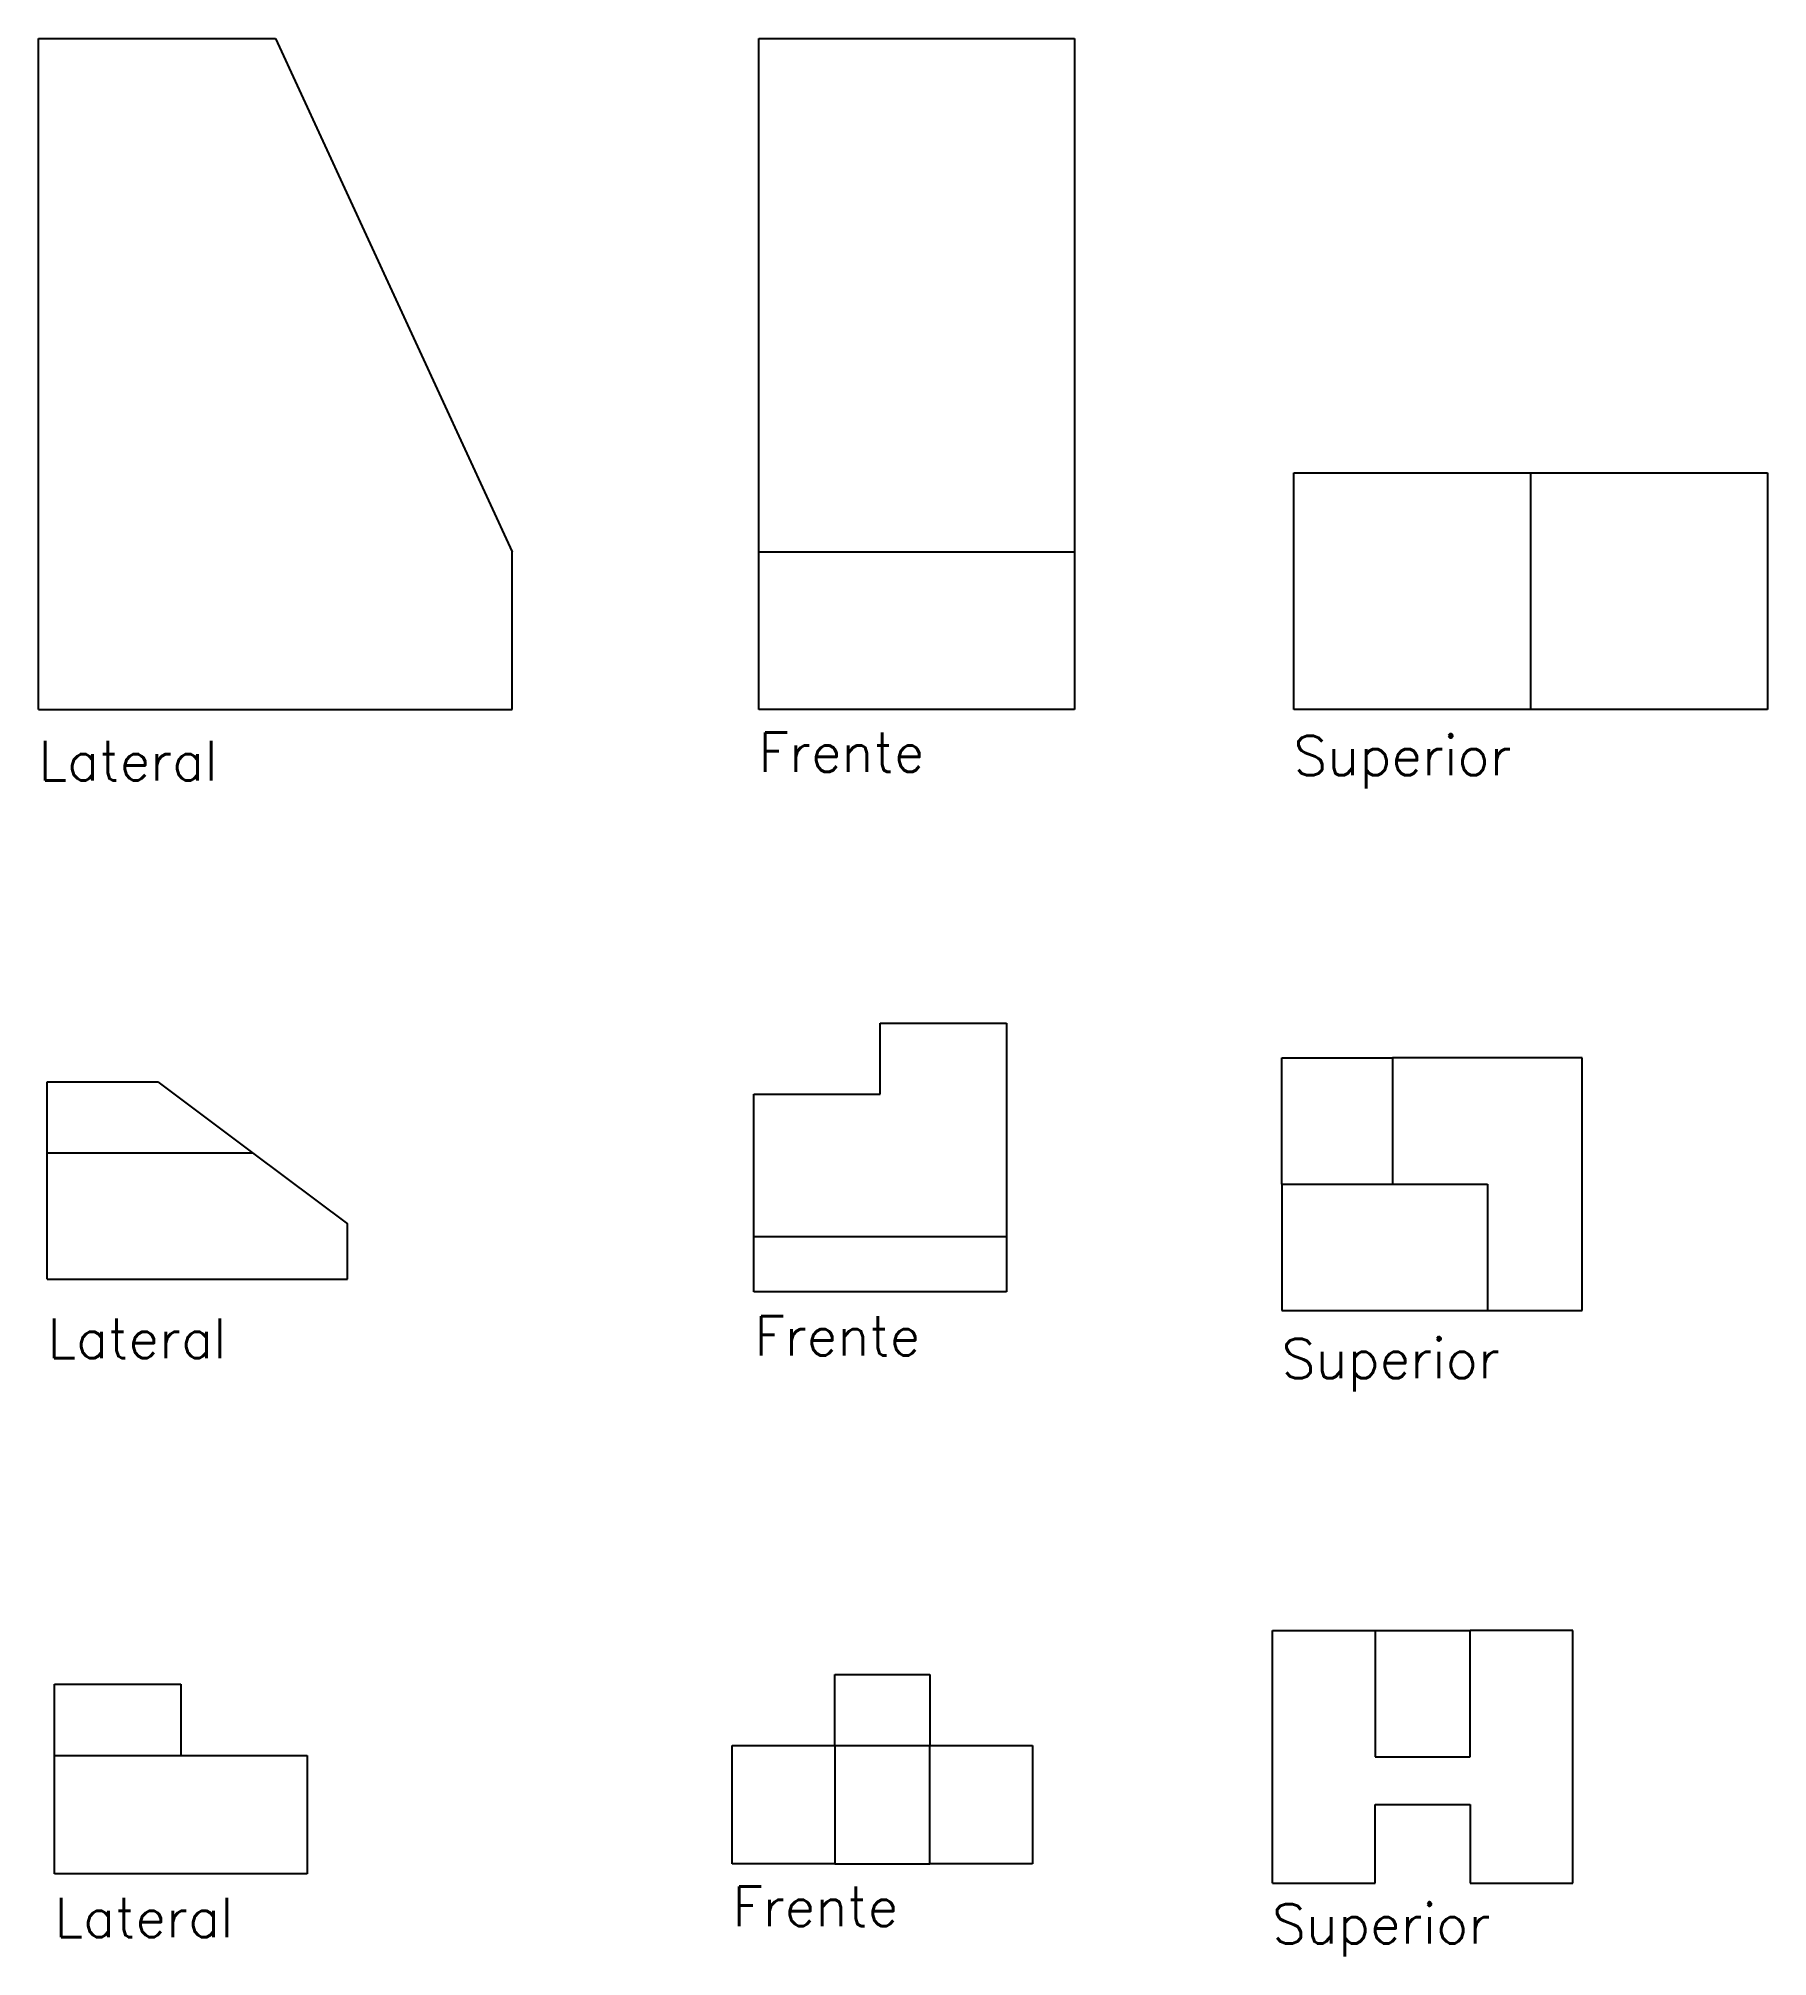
# Model space of a CAD drawing. Extents: x 1.3 to 3.49, y 2.33 to 4.76.
import ezdxf

# ---------------------------------------------------------------- set-up
doc = ezdxf.new("R2010")
doc.units = 0
doc.header["$LTSCALE"] = 0.01
for name, color, linetype in [('02', 2, 'CONTINUOUS'), ('A-PARED', 4, 'CONTINUOUS'), ('A-PARED-VISTA', 2, 'CONTINUOUS')]:
    doc.layers.add(name, color=color, linetype=linetype)
doc.styles.add('ARCAD1', font='romans.shx')

msp = doc.modelspace()

# ---------------------------------------------------------------- linework, layer by layer
at = {"layer": 'A-PARED'}
for p, q in [((1.3041, 3.907), (1.3041, 4.757)), ((1.3041, 4.757), (1.6041, 4.757)), ((1.6041, 4.757), (1.9041, 4.107)), ((2.8933, 3.907), (2.8933, 4.207)), ((2.8933, 4.207), (3.1933, 4.207)), ((3.1933, 4.207), (3.1933, 3.907)), ((1.9041, 3.907), (1.9041, 4.107)), ((2.216, 3.907), (2.216, 4.107)), ((2.216, 4.107), (2.616, 4.107)), ((2.616, 4.107), (2.616, 3.907)), ((1.3041, 3.907), (1.9041, 3.907)), ((2.616, 3.907), (2.216, 3.907)), ((3.1933, 3.907), (2.8933, 3.907)), ((2.8785, 3.306), (2.8785, 3.466)), ((2.8785, 3.466), (3.0185, 3.466)), ((3.0185, 3.466), (3.0185, 3.306)), ((1.3153, 3.1858), (1.3153, 3.3458)), ((1.3153, 3.3458), (1.5753, 3.3458)), ((1.5753, 3.3458), (1.6953, 3.2558)), ((2.8785, 3.306), (3.0185, 3.306)), ((1.6953, 3.1858), (1.6953, 3.2558)), ((2.2098, 3.1699), (2.2098, 3.2399)), ((2.2098, 3.2399), (2.5298, 3.2399)), ((2.5298, 3.2399), (2.5298, 3.1699)), ((1.3153, 3.1858), (1.6953, 3.1858)), ((2.5298, 3.1699), (2.2098, 3.1699)), ((2.9966, 2.7407), (3.1166, 2.7407)), ((2.9966, 2.7407), (2.9966, 2.5807)), ((3.1166, 2.5807), (3.1166, 2.7407)), ((1.3245, 2.4327), (1.3245, 2.5827)), ((1.3245, 2.5827), (1.6445, 2.5827)), ((1.6445, 2.5827), (1.6445, 2.4327)), ((2.1825, 2.4452), (2.1825, 2.5952)), ((2.1825, 2.5952), (2.3125, 2.5952)), ((2.3125, 2.5952), (2.3125, 2.4452)), ((2.4325, 2.4452), (2.4325, 2.5952)), ((2.4325, 2.5952), (2.5625, 2.5952)), ((2.5625, 2.5952), (2.5625, 2.4452)), ((2.9966, 2.5807), (3.1166, 2.5807)), ((1.6445, 2.4327), (1.3245, 2.4327)), ((2.3125, 2.4452), (2.1825, 2.4452)), ((2.5625, 2.4452), (2.4325, 2.4452))]:
    msp.add_line(p, q, dxfattribs=at)
at = {"layer": 'A-PARED-VISTA'}
for p, q in [((2.216, 4.107), (2.216, 4.757)), ((2.216, 4.757), (2.616, 4.757)), ((2.616, 4.757), (2.616, 4.107)), ((3.1933, 4.207), (3.4933, 4.207)), ((3.4933, 4.207), (3.4933, 3.907)), ((3.4933, 3.907), (3.1933, 3.907)), ((2.3698, 3.4199), (2.3698, 3.5099)), ((2.3698, 3.5099), (2.5298, 3.5099)), ((2.5298, 3.5099), (2.5298, 3.2399)), ((3.2585, 3.466), (3.0185, 3.466)), ((3.2585, 3.216), (3.2585, 3.466)), ((1.3153, 3.3458), (1.3153, 3.4358)), ((1.3153, 3.4358), (1.4553, 3.4358)), ((1.4553, 3.4358), (1.5753, 3.3458)), ((2.2098, 3.2399), (2.2098, 3.4199)), ((2.2098, 3.4199), (2.3698, 3.4199)), ((2.8785, 3.306), (3.1385, 3.306)), ((2.8785, 3.306), (2.8785, 3.146)), ((3.1385, 3.306), (3.1385, 3.146)), ((3.2585, 3.146), (3.2585, 3.216)), ((2.8785, 3.146), (3.2585, 3.146)), ((2.8666, 2.4207), (2.8666, 2.7407)), ((2.8666, 2.7407), (2.9966, 2.7407)), ((3.2466, 2.7407), (3.1166, 2.7407)), ((3.2466, 2.4207), (3.2466, 2.7407)), ((1.3245, 2.5827), (1.3245, 2.6727)), ((1.3245, 2.6727), (1.4845, 2.6727)), ((1.4845, 2.6727), (1.4845, 2.5827)), ((2.3125, 2.5952), (2.3125, 2.6852)), ((2.3125, 2.6852), (2.4325, 2.6852)), ((2.4325, 2.6852), (2.4325, 2.5952)), ((2.3125, 2.5952), (2.4325, 2.5952)), ((2.9966, 2.4207), (2.9966, 2.5207)), ((2.9966, 2.5207), (3.1166, 2.5207)), ((3.1166, 2.5207), (3.1166, 2.4207)), ((2.3125, 2.4452), (2.4325, 2.4452)), ((2.8666, 2.4207), (2.9966, 2.4207)), ((3.1166, 2.4207), (3.2466, 2.4207))]:
    msp.add_line(p, q, dxfattribs=at)

# ---------------------------------------------------------------- texts
at = {"layer": '02', "char_height": 0.05, "attachment_point": 1, "style": 'ARCAD1'}
for s, insert in [('{\\C0;Lateral}', (1.3041, 3.8673)), ('{\\C0;Frente}', (2.2158, 3.8781)), ('{\\C0;Superior}', (2.8928, 3.8738)), ('{\\C0;Lateral}', (1.3153, 3.1358)), ('{\\C0;Frente}', (2.2105, 3.1391)), ('{\\C0;Superior}', (2.878, 3.1103)), ('{\\C0;Frente}', (2.1827, 2.4165)), ('{\\C0;Lateral}', (1.3242, 2.4025)), ('{\\C0;Superior}', (2.8659, 2.3945))]:
    msp.add_mtext_dynamic_manual_height_columns(s, width=0.60074, gutter_width=0.1, heights=[0], dxfattribs=dict(at, insert=insert))

doc.saveas('drawing.dxf')
